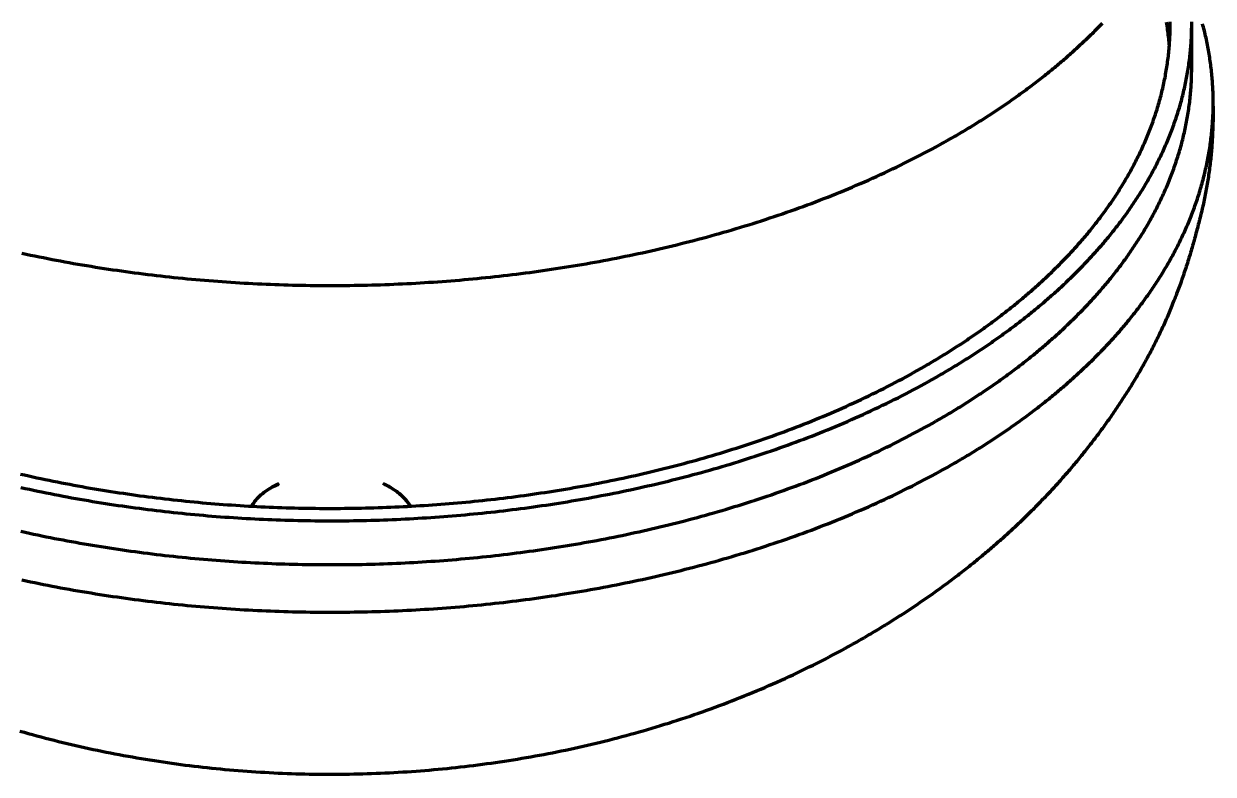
# Model space of a CAD drawing. Header units: millimetres. Extents: x 0 to 841, y 0 to 594.
# Drawn here: x 305.8 to 358.3, y 220.3 to 253.5 of the extents above; entities that cross this region are included whole.
import ezdxf

# ---------------------------------------------------------------- set-up
doc = ezdxf.new("R2010")
doc.units = ezdxf.units.MM
doc.layers.add('01-VISIBLE', color=7, linetype='CONTINUOUS', lineweight=70)

msp = doc.modelspace()

# ---------------------------------------------------------------- linework, layer by layer
at = {"layer": '01-VISIBLE'}
msp.add_line((357.379, 251.544), (357.379, 253.483), dxfattribs=at)
for points in [[(345.562, 238.337), (345.632, 238.377), (345.701, 238.417), (345.77, 238.458), (345.839, 238.498), (345.908, 238.539), (345.976, 238.58), (346.045, 238.621), (346.114, 238.662), (346.182, 238.704), (346.251, 238.745), (346.319, 238.787), (346.387, 238.829), (346.455, 238.871), (346.523, 238.913), (346.591, 238.955), (346.659, 238.998), (346.726, 239.04), (346.794, 239.083), (346.861, 239.126), (346.929, 239.169), (346.996, 239.213), (347.063, 239.256), (347.13, 239.3), (347.197, 239.344), (347.264, 239.388), (347.331, 239.432), (347.397, 239.476), (347.464, 239.521), (347.53, 239.566), (347.596, 239.61), (347.662, 239.656), (347.728, 239.701), (347.794, 239.746), (347.86, 239.792), (347.926, 239.837), (347.991, 239.883), (348.057, 239.929), (348.122, 239.976), (348.187, 240.022), (348.252, 240.069), (348.317, 240.115), (348.382, 240.162), (348.447, 240.21), (348.511, 240.257), (348.575, 240.304), (348.64, 240.352), (348.704, 240.4), (348.768, 240.448), (348.832, 240.496), (348.895, 240.545), (348.959, 240.593), (349.022, 240.642), (349.086, 240.691), (349.149, 240.74), (349.212, 240.789), (349.275, 240.839), (349.337, 240.888), (349.4, 240.938), (349.462, 240.988), (349.525, 241.038), (349.587, 241.089), (349.649, 241.139), (349.711, 241.19), (349.772, 241.241), (349.834, 241.292), (349.895, 241.344), (349.956, 241.395), (350.017, 241.447), (350.078, 241.499), (350.139, 241.551), (350.2, 241.603), (350.26, 241.656), (350.32, 241.708), (350.38, 241.761), (350.44, 241.814), (350.5, 241.868), (350.559, 241.921), (350.619, 241.975), (350.678, 242.028), (350.737, 242.082), (350.796, 242.137), (350.855, 242.191), (350.913, 242.246), (350.971, 242.3), (351.029, 242.355), (351.087, 242.411), (351.145, 242.466), (351.203, 242.522), (351.26, 242.577), (351.317, 242.633), (351.374, 242.69), (351.431, 242.746), (351.487, 242.803), (351.544, 242.859), (351.6, 242.916), (351.656, 242.973), (351.712, 243.031), (351.767, 243.088), (351.823, 243.146), (351.878, 243.204), (351.933, 243.262), (351.987, 243.321), (352.042, 243.379), (352.096, 243.438), (352.15, 243.497), (352.204, 243.556), (352.258, 243.616), (352.311, 243.675), (352.364, 243.735), (352.417, 243.795), (352.47, 243.855), (352.522, 243.916), (352.574, 243.976), (352.626, 244.037), (352.678, 244.098), (352.73, 244.159), (352.781, 244.221), (352.832, 244.283), (352.883, 244.344), (352.933, 244.406), (352.983, 244.469), (353.033, 244.531), (353.083, 244.594), (353.132, 244.657), (353.182, 244.72), (353.231, 244.783), (353.279, 244.847), (353.328, 244.91), (353.376, 244.974), (353.424, 245.038), (353.471, 245.103), (353.519, 245.167), (353.566, 245.232), (353.612, 245.297), (353.659, 245.362), (353.705, 245.427), (353.751, 245.493), (353.796, 245.559), (353.842, 245.625), (353.887, 245.691), (353.931, 245.757), (353.976, 245.824), (354.02, 245.89), (354.063, 245.957), (354.107, 246.025), (354.15, 246.092), (354.193, 246.16), (354.235, 246.227), (354.278, 246.295), (354.319, 246.364), (354.361, 246.432), (354.402, 246.501), (354.443, 246.569), (354.483, 246.638), (354.524, 246.708), (354.564, 246.777), (354.603, 246.846), (354.642, 246.916), (354.681, 246.986), (354.719, 247.056), (354.758, 247.127), (354.795, 247.197), (354.833, 247.268), (354.87, 247.339), (354.906, 247.41), (354.943, 247.481), (354.979, 247.553), (355.014, 247.625), (355.049, 247.696), (355.084, 247.768), (355.118, 247.841), (355.152, 247.913), (355.186, 247.986), (355.219, 248.058), (355.252, 248.131), (355.285, 248.205), (355.317, 248.278), (355.348, 248.351), (355.379, 248.425), (355.41, 248.499), (355.441, 248.573), (355.471, 248.647), (355.5, 248.721), (355.53, 248.796), (355.558, 248.871), (355.587, 248.945), (355.615, 249.02), (355.642, 249.095), (355.669, 249.171), (355.696, 249.246), (355.722, 249.322), (355.748, 249.398), (355.773, 249.473), (355.798, 249.549), (355.822, 249.626), (355.846, 249.702), (355.87, 249.778), (355.893, 249.855), (355.915, 249.932), (355.937, 250.009), (355.959, 250.086), (355.98, 250.163), (356.001, 250.24), (356.021, 250.318), (356.041, 250.395), (356.06, 250.473), (356.079, 250.55), (356.098, 250.628), (356.116, 250.706), (356.133, 250.784), (356.15, 250.863), (356.167, 250.941), (356.182, 251.019), (356.198, 251.098), (356.213, 251.176), (356.227, 251.255), (356.241, 251.334), (356.255, 251.413), (356.268, 251.492), (356.281, 251.571), (356.293, 251.65), (356.304, 251.729), (356.315, 251.808), (356.326, 251.887), (356.336, 251.967), (356.345, 252.046), (356.354, 252.126), (356.363, 252.205), (356.371, 252.285), (356.378, 252.365), (356.385, 252.444), (356.392, 252.524), (356.397, 252.604), (356.403, 252.684), (356.408, 252.763), (356.412, 252.843), (356.416, 252.923), (356.419, 253.003), (356.422, 253.083), (356.425, 253.163), (356.426, 253.243), (356.428, 253.323), (356.428, 253.403), (356.429, 253.483)], [(346.234, 237.949), (346.303, 237.989), (346.373, 238.03), (346.442, 238.07), (346.511, 238.111), (346.58, 238.151), (346.649, 238.192), (346.717, 238.233), (346.786, 238.275), (346.855, 238.316), (346.923, 238.358), (346.992, 238.399), (347.06, 238.441), (347.128, 238.483), (347.196, 238.525), (347.264, 238.568), (347.332, 238.61), (347.4, 238.653), (347.467, 238.696), (347.535, 238.739), (347.602, 238.782), (347.67, 238.825), (347.737, 238.868), (347.804, 238.912), (347.871, 238.956), (347.938, 239), (348.005, 239.044), (348.072, 239.088), (348.138, 239.133), (348.205, 239.177), (348.271, 239.222), (348.338, 239.267), (348.404, 239.312), (348.47, 239.357), (348.536, 239.403), (348.602, 239.449), (348.667, 239.494), (348.733, 239.54), (348.798, 239.587), (348.864, 239.633), (348.929, 239.679), (348.994, 239.726), (349.059, 239.773), (349.124, 239.82), (349.188, 239.867), (349.253, 239.914), (349.317, 239.962), (349.382, 240.01), (349.446, 240.057), (349.51, 240.105), (349.574, 240.154), (349.638, 240.202), (349.702, 240.251), (349.765, 240.299), (349.828, 240.348), (349.892, 240.397), (349.955, 240.447), (350.018, 240.496), (350.081, 240.546), (350.143, 240.596), (350.206, 240.646), (350.268, 240.696), (350.331, 240.746), (350.393, 240.797), (350.455, 240.848), (350.517, 240.898), (350.578, 240.95), (350.64, 241.001), (350.701, 241.052), (350.762, 241.104), (350.823, 241.156), (350.884, 241.208), (350.945, 241.26), (351.006, 241.312), (351.066, 241.365), (351.126, 241.418), (351.186, 241.471), (351.246, 241.524), (351.306, 241.577), (351.366, 241.631), (351.425, 241.684), (351.484, 241.738), (351.543, 241.792), (351.602, 241.847), (351.661, 241.901), (351.719, 241.956), (351.778, 242.011), (351.836, 242.066), (351.894, 242.121), (351.952, 242.176), (352.009, 242.232), (352.067, 242.288), (352.124, 242.344), (352.181, 242.4), (352.238, 242.456), (352.295, 242.513), (352.351, 242.57), (352.407, 242.626), (352.464, 242.684), (352.519, 242.741), (352.575, 242.799), (352.631, 242.856), (352.686, 242.914), (352.741, 242.972), (352.796, 243.031), (352.85, 243.089), (352.905, 243.148), (352.959, 243.207), (353.013, 243.266), (353.067, 243.325), (353.121, 243.385), (353.174, 243.445), (353.227, 243.505), (353.28, 243.565), (353.333, 243.625), (353.385, 243.686), (353.437, 243.746), (353.489, 243.807), (353.541, 243.868), (353.592, 243.93), (353.644, 243.991), (353.695, 244.053), (353.745, 244.115), (353.796, 244.177), (353.846, 244.239), (353.896, 244.302), (353.946, 244.365), (353.996, 244.428), (354.045, 244.491), (354.094, 244.554), (354.143, 244.618), (354.191, 244.681), (354.239, 244.745), (354.287, 244.809), (354.335, 244.874), (354.382, 244.938), (354.43, 245.003), (354.476, 245.068), (354.523, 245.133), (354.569, 245.199), (354.615, 245.264), (354.661, 245.33), (354.706, 245.396), (354.752, 245.462), (354.796, 245.528), (354.841, 245.595), (354.885, 245.662), (354.929, 245.728), (354.973, 245.796), (355.016, 245.863), (355.059, 245.93), (355.102, 245.998), (355.144, 246.066), (355.187, 246.134), (355.228, 246.203), (355.27, 246.271), (355.311, 246.34), (355.352, 246.409), (355.392, 246.478), (355.432, 246.547), (355.472, 246.617), (355.512, 246.686), (355.551, 246.756), (355.59, 246.826), (355.628, 246.896), (355.666, 246.967), (355.704, 247.037), (355.741, 247.108), (355.779, 247.179), (355.815, 247.25), (355.852, 247.322), (355.888, 247.393), (355.923, 247.465), (355.958, 247.537), (355.993, 247.609), (356.028, 247.681), (356.062, 247.754), (356.096, 247.826), (356.129, 247.899), (356.162, 247.972), (356.195, 248.045), (356.227, 248.119), (356.259, 248.192), (356.29, 248.266), (356.321, 248.34), (356.352, 248.414), (356.382, 248.488), (356.412, 248.562), (356.441, 248.637), (356.47, 248.711), (356.499, 248.786), (356.527, 248.861), (356.555, 248.936), (356.582, 249.011), (356.609, 249.087), (356.636, 249.162), (356.662, 249.238), (356.687, 249.314), (356.712, 249.39), (356.737, 249.466), (356.762, 249.543), (356.785, 249.619), (356.809, 249.696), (356.832, 249.772), (356.855, 249.849), (356.877, 249.926), (356.898, 250.003), (356.92, 250.08), (356.94, 250.158), (356.961, 250.235), (356.98, 250.313), (357, 250.391), (357.019, 250.468), (357.037, 250.546), (357.055, 250.624), (357.073, 250.702), (357.09, 250.781), (357.106, 250.859), (357.122, 250.938), (357.138, 251.016), (357.153, 251.095), (357.168, 251.173), (357.182, 251.252), (357.196, 251.331), (357.209, 251.41), (357.222, 251.489), (357.234, 251.568), (357.246, 251.648), (357.257, 251.727), (357.268, 251.806), (357.278, 251.886), (357.288, 251.965), (357.297, 252.045), (357.306, 252.124), (357.314, 252.204), (357.322, 252.284), (357.329, 252.363), (357.336, 252.443), (357.342, 252.523), (357.348, 252.603), (357.353, 252.683), (357.358, 252.763), (357.363, 252.843), (357.366, 252.923), (357.37, 253.003), (357.372, 253.083), (357.375, 253.163), (357.376, 253.243), (357.378, 253.323), (357.378, 253.403), (357.379, 253.483)], [(346.906, 248.511), (346.975, 248.551), (347.045, 248.592), (347.114, 248.632), (347.183, 248.673), (347.252, 248.713), (347.321, 248.754), (347.39, 248.795), (347.458, 248.837), (347.527, 248.878), (347.596, 248.92), (347.664, 248.961), (347.732, 249.003), (347.801, 249.045), (347.869, 249.087), (347.937, 249.13), (348.005, 249.172), (348.073, 249.215), (348.141, 249.257), (348.208, 249.3), (348.276, 249.344), (348.343, 249.387), (348.411, 249.43), (348.478, 249.474), (348.545, 249.518), (348.612, 249.561), (348.679, 249.606), (348.746, 249.65), (348.813, 249.694), (348.88, 249.739), (348.946, 249.783), (349.012, 249.828), (349.079, 249.873), (349.145, 249.919), (349.211, 249.964), (349.277, 250.009), (349.343, 250.055), (349.409, 250.101), (349.474, 250.147), (349.54, 250.193), (349.605, 250.24), (349.67, 250.286), (349.736, 250.333), (349.801, 250.38), (349.866, 250.427), (349.93, 250.474), (349.995, 250.521), (350.06, 250.569), (350.124, 250.617), (350.188, 250.665), (350.252, 250.713), (350.316, 250.761), (350.38, 250.809), (350.444, 250.858), (350.508, 250.907), (350.571, 250.956), (350.635, 251.005), (350.698, 251.054), (350.761, 251.103), (350.824, 251.153), (350.887, 251.203), (350.949, 251.253), (351.012, 251.303), (351.074, 251.353), (351.136, 251.404), (351.199, 251.454), (351.261, 251.505), (351.322, 251.556), (351.384, 251.608), (351.446, 251.659), (351.507, 251.711), (351.568, 251.762), (351.629, 251.814), (351.69, 251.866), (351.751, 251.919), (351.811, 251.971), (351.872, 252.024), (351.932, 252.077), (351.992, 252.13), (352.052, 252.183), (352.112, 252.236), (352.172, 252.29), (352.231, 252.344), (352.29, 252.398), (352.349, 252.452), (352.408, 252.506), (352.467, 252.561), (352.526, 252.615), (352.584, 252.67), (352.642, 252.725), (352.7, 252.781), (352.758, 252.836), (352.816, 252.892), (352.874, 252.947), (352.931, 253.003), (352.988, 253.06), (353.045, 253.116), (353.102, 253.173), (353.158, 253.229), (353.215, 253.286), (353.271, 253.343), (353.327, 253.401), (353.383, 253.458), (353.439, 253.516)], [(356.391, 252.514), (356.384, 252.594), (356.377, 252.674), (356.369, 252.755), (356.361, 252.835), (356.353, 252.915), (356.344, 252.995), (356.334, 253.075), (356.324, 253.155), (356.313, 253.235), (356.302, 253.315), (356.29, 253.395), (356.278, 253.474), (356.265, 253.554)], [(356.429, 253.483), (356.428, 253.564)], [(357.379, 253.483), (357.378, 253.564)], [(358.329, 249.993), (358.328, 250.073), (358.328, 250.153), (358.327, 250.234), (358.325, 250.314), (358.323, 250.394), (358.32, 250.475), (358.317, 250.555), (358.313, 250.635), (358.309, 250.715), (358.304, 250.796), (358.299, 250.876), (358.293, 250.956), (358.287, 251.036), (358.28, 251.116), (358.273, 251.196), (358.265, 251.276), (358.257, 251.356), (358.249, 251.436), (358.239, 251.516), (358.23, 251.596), (358.22, 251.675), (358.209, 251.755), (358.198, 251.835), (358.186, 251.914), (358.174, 251.993), (358.162, 252.073), (358.149, 252.152), (358.135, 252.231), (358.122, 252.31), (358.107, 252.39), (358.092, 252.469), (358.077, 252.547), (358.061, 252.626), (358.045, 252.705), (358.028, 252.783), (358.011, 252.862), (357.993, 252.94), (357.975, 253.019), (357.956, 253.097), (357.937, 253.175), (357.918, 253.253), (357.898, 253.331), (357.877, 253.408), (357.857, 253.486)], [(346.234, 236.01), (346.303, 236.05), (346.373, 236.091), (346.442, 236.131), (346.511, 236.172), (346.58, 236.212), (346.649, 236.253), (346.717, 236.294), (346.786, 236.335), (346.855, 236.377), (346.923, 236.418), (346.992, 236.46), (347.06, 236.502), (347.128, 236.544), (347.196, 236.586), (347.264, 236.628), (347.332, 236.671), (347.4, 236.714), (347.467, 236.756), (347.535, 236.799), (347.602, 236.842), (347.67, 236.886), (347.737, 236.929), (347.804, 236.973), (347.871, 237.017), (347.938, 237.061), (348.005, 237.105), (348.072, 237.149), (348.138, 237.194), (348.205, 237.238), (348.271, 237.283), (348.338, 237.328), (348.404, 237.373), (348.47, 237.418), (348.536, 237.464), (348.602, 237.509), (348.667, 237.555), (348.733, 237.601), (348.798, 237.647), (348.864, 237.694), (348.929, 237.74), (348.994, 237.787), (349.059, 237.834), (349.124, 237.881), (349.188, 237.928), (349.253, 237.975), (349.317, 238.023), (349.382, 238.07), (349.446, 238.118), (349.51, 238.166), (349.574, 238.214), (349.638, 238.263), (349.702, 238.311), (349.765, 238.36), (349.828, 238.409), (349.892, 238.458), (349.955, 238.508), (350.018, 238.557), (350.081, 238.607), (350.143, 238.656), (350.206, 238.706), (350.268, 238.757), (350.331, 238.807), (350.393, 238.858), (350.455, 238.908), (350.517, 238.959), (350.578, 239.01), (350.64, 239.062), (350.701, 239.113), (350.762, 239.165), (350.823, 239.217), (350.884, 239.269), (350.945, 239.321), (351.006, 239.373), (351.066, 239.426), (351.126, 239.479), (351.186, 239.531), (351.246, 239.585), (351.306, 239.638), (351.366, 239.691), (351.425, 239.745), (351.484, 239.799), (351.543, 239.853), (351.602, 239.907), (351.661, 239.962), (351.719, 240.016), (351.778, 240.071), (351.836, 240.126), (351.894, 240.182), (351.952, 240.237), (352.009, 240.293), (352.067, 240.348), (352.124, 240.404), (352.181, 240.461), (352.238, 240.517), (352.295, 240.574), (352.351, 240.63), (352.407, 240.687), (352.464, 240.744), (352.519, 240.802), (352.575, 240.859), (352.631, 240.917), (352.686, 240.975), (352.741, 241.033), (352.796, 241.092), (352.85, 241.15), (352.905, 241.209), (352.959, 241.268), (353.013, 241.327), (353.067, 241.386), (353.121, 241.446), (353.174, 241.506), (353.227, 241.565), (353.28, 241.626), (353.333, 241.686), (353.385, 241.746), (353.437, 241.807), (353.489, 241.868), (353.541, 241.929), (353.592, 241.991), (353.644, 242.052), (353.695, 242.114), (353.745, 242.176), (353.796, 242.238), (353.846, 242.3), (353.896, 242.363), (353.946, 242.425), (353.996, 242.488), (354.045, 242.552), (354.094, 242.615), (354.143, 242.678), (354.191, 242.742), (354.239, 242.806), (354.287, 242.87), (354.335, 242.935), (354.382, 242.999), (354.43, 243.064), (354.476, 243.129), (354.523, 243.194), (354.569, 243.259), (354.615, 243.325), (354.661, 243.391), (354.706, 243.457), (354.752, 243.523), (354.796, 243.589), (354.841, 243.656), (354.885, 243.722), (354.929, 243.789), (354.973, 243.856), (355.016, 243.924), (355.059, 243.991), (355.102, 244.059), (355.144, 244.127), (355.187, 244.195), (355.228, 244.263), (355.27, 244.332), (355.311, 244.401), (355.352, 244.47), (355.392, 244.539), (355.432, 244.608), (355.472, 244.677), (355.512, 244.747), (355.551, 244.817), (355.59, 244.887), (355.628, 244.957), (355.666, 245.028), (355.704, 245.098), (355.741, 245.169), (355.779, 245.24), (355.815, 245.311), (355.852, 245.383), (355.888, 245.454), (355.923, 245.526), (355.958, 245.598), (355.993, 245.67), (356.028, 245.742), (356.062, 245.815), (356.096, 245.887), (356.129, 245.96), (356.162, 246.033), (356.195, 246.106), (356.227, 246.18), (356.259, 246.253), (356.29, 246.327), (356.321, 246.401), (356.352, 246.475), (356.382, 246.549), (356.412, 246.623), (356.441, 246.697), (356.47, 246.772), (356.499, 246.847), (356.527, 246.922), (356.555, 246.997), (356.582, 247.072), (356.609, 247.148), (356.636, 247.223), (356.662, 247.299), (356.687, 247.375), (356.712, 247.451), (356.737, 247.527), (356.762, 247.603), (356.785, 247.68), (356.809, 247.756), (356.832, 247.833), (356.855, 247.91), (356.877, 247.987), (356.898, 248.064), (356.92, 248.141), (356.94, 248.219), (356.961, 248.296), (356.98, 248.374), (357, 248.451), (357.019, 248.529), (357.037, 248.607), (357.055, 248.685), (357.073, 248.763), (357.09, 248.842), (357.106, 248.92), (357.122, 248.998), (357.138, 249.077), (357.153, 249.156), (357.168, 249.234), (357.182, 249.313), (357.196, 249.392), (357.209, 249.471), (357.222, 249.55), (357.234, 249.629), (357.246, 249.708), (357.257, 249.788), (357.268, 249.867), (357.278, 249.946), (357.288, 250.026), (357.297, 250.106), (357.306, 250.185), (357.314, 250.265), (357.322, 250.344), (357.329, 250.424), (357.336, 250.504), (357.342, 250.584), (357.348, 250.664), (357.353, 250.744), (357.358, 250.824), (357.363, 250.904), (357.366, 250.984), (357.37, 251.064), (357.372, 251.144), (357.375, 251.224), (357.376, 251.304), (357.378, 251.384), (357.378, 251.464), (357.379, 251.544)], [(358.328, 249.841), (358.327, 249.761), (358.327, 249.681), (358.326, 249.6), (358.325, 249.52), (358.324, 249.44), (358.323, 249.36), (358.321, 249.28), (358.32, 249.199), (358.318, 249.119), (358.316, 249.039), (358.313, 248.959), (358.311, 248.879), (358.308, 248.799), (358.304, 248.718), (358.301, 248.638), (358.297, 248.558), (358.293, 248.478), (358.288, 248.398), (358.283, 248.318), (358.278, 248.238), (358.273, 248.158), (358.267, 248.078), (358.261, 247.998), (358.254, 247.918), (358.247, 247.838), (358.24, 247.758), (358.233, 247.678), (358.225, 247.599), (358.217, 247.519), (358.208, 247.439), (358.199, 247.359), (358.19, 247.28), (358.18, 247.2), (358.17, 247.12), (358.16, 247.041), (358.149, 246.961), (358.138, 246.882), (358.127, 246.803), (358.115, 246.723), (358.103, 246.644), (358.091, 246.565), (358.078, 246.486), (358.065, 246.406), (358.051, 246.327), (358.037, 246.248), (358.023, 246.17), (358.008, 246.091), (357.993, 246.012), (357.977, 245.933), (357.962, 245.855), (357.946, 245.776), (357.929, 245.697), (357.912, 245.619), (357.895, 245.541), (357.878, 245.462), (357.86, 245.384), (357.842, 245.306), (357.824, 245.228), (357.805, 245.15), (357.787, 245.072), (357.768, 244.994), (357.748, 244.916), (357.729, 244.838), (357.709, 244.761), (357.689, 244.683), (357.669, 244.605), (357.649, 244.528), (357.629, 244.45), (357.608, 244.372), (357.588, 244.295), (357.567, 244.218), (357.546, 244.14), (357.524, 244.063), (357.503, 243.986), (357.481, 243.908), (357.46, 243.831), (357.438, 243.754), (357.416, 243.677), (357.394, 243.6), (357.371, 243.523), (357.349, 243.446), (357.326, 243.369), (357.303, 243.292), (357.28, 243.215), (357.257, 243.138), (357.233, 243.062), (357.209, 242.985), (357.186, 242.909), (357.161, 242.832), (357.137, 242.756), (357.112, 242.679), (357.088, 242.603), (357.063, 242.527), (357.037, 242.451), (357.012, 242.375), (356.986, 242.299), (356.96, 242.223), (356.934, 242.147), (356.907, 242.072), (356.88, 241.996), (356.853, 241.921), (356.825, 241.845), (356.798, 241.77), (356.77, 241.695), (356.741, 241.62), (356.712, 241.545), (356.684, 241.47), (356.654, 241.395), (356.625, 241.321), (356.595, 241.246), (356.565, 241.172), (356.535, 241.098), (356.505, 241.023), (356.474, 240.949), (356.444, 240.875), (356.413, 240.801), (356.383, 240.727), (356.352, 240.653), (356.32, 240.579), (356.288, 240.505), (356.256, 240.432), (356.223, 240.359), (356.19, 240.286), (356.157, 240.212), (356.124, 240.139), (356.09, 240.067), (356.057, 239.994), (356.023, 239.921), (355.988, 239.849), (355.954, 239.776), (355.919, 239.704), (355.884, 239.632), (355.849, 239.56), (355.813, 239.488), (355.777, 239.416), (355.741, 239.345), (355.705, 239.273), (355.669, 239.202), (355.632, 239.13), (355.595, 239.059), (355.558, 238.988), (355.521, 238.917), (355.483, 238.846), (355.445, 238.776), (355.407, 238.705), (355.369, 238.635), (355.33, 238.564), (355.291, 238.494), (355.252, 238.424), (355.213, 238.354), (355.173, 238.284), (355.134, 238.215), (355.094, 238.145), (355.054, 238.076), (355.013, 238.006), (354.973, 237.937), (354.932, 237.868), (354.891, 237.799), (354.85, 237.73), (354.808, 237.662), (354.767, 237.593), (354.725, 237.525), (354.683, 237.456), (354.64, 237.388), (354.598, 237.32), (354.555, 237.252), (354.513, 237.184), (354.469, 237.117), (354.426, 237.049), (354.383, 236.982), (354.339, 236.914), (354.295, 236.847), (354.251, 236.78), (354.207, 236.713), (354.163, 236.646), (354.118, 236.58), (354.073, 236.513), (354.029, 236.447), (353.983, 236.38), (353.938, 236.314), (353.893, 236.248), (353.847, 236.182), (353.801, 236.116), (353.755, 236.051), (353.709, 235.985), (353.663, 235.92), (353.616, 235.854), (353.569, 235.789), (353.523, 235.724), (353.475, 235.659), (353.428, 235.594), (353.381, 235.53), (353.333, 235.465), (353.286, 235.401), (353.238, 235.336), (353.19, 235.272), (353.141, 235.208), (353.093, 235.144), (353.044, 235.08), (352.995, 235.017), (352.947, 234.953), (352.897, 234.89), (352.848, 234.826), (352.799, 234.763), (352.749, 234.7), (352.699, 234.637), (352.649, 234.575), (352.599, 234.512), (352.549, 234.45), (352.499, 234.387), (352.448, 234.325), (352.397, 234.263), (352.346, 234.201), (352.295, 234.139), (352.244, 234.077), (352.192, 234.016), (352.141, 233.954), (352.089, 233.893), (352.037, 233.832), (351.985, 233.771), (351.933, 233.71), (351.881, 233.649), (351.828, 233.589), (351.775, 233.528), (351.722, 233.468), (351.669, 233.408), (351.616, 233.348), (351.563, 233.288), (351.51, 233.228), (351.456, 233.168), (351.402, 233.109), (351.348, 233.05), (351.294, 232.99), (351.24, 232.931), (351.185, 232.872), (351.131, 232.814), (351.076, 232.755), (351.021, 232.697), (350.966, 232.638), (350.911, 232.58), (350.856, 232.522), (350.8, 232.464), (350.745, 232.406), (350.689, 232.349), (350.633, 232.291), (350.577, 232.234), (350.521, 232.176), (350.464, 232.119), (350.408, 232.062), (350.351, 232.006), (350.294, 231.949), (350.237, 231.893), (350.18, 231.836), (350.123, 231.78), (350.066, 231.724), (350.008, 231.668), (349.951, 231.612), (349.893, 231.557), (349.835, 231.501), (349.777, 231.446), (349.719, 231.391), (349.661, 231.335), (349.602, 231.281), (349.544, 231.226), (349.485, 231.171), (349.426, 231.117), (349.367, 231.062), (349.308, 231.008), (349.249, 230.954), (349.189, 230.9), (349.13, 230.846), (349.07, 230.793), (349.01, 230.739), (348.95, 230.686), (348.89, 230.633), (348.83, 230.58), (348.77, 230.527), (348.71, 230.474), (348.649, 230.421), (348.588, 230.369), (348.528, 230.317), (348.467, 230.264), (348.406, 230.212), (348.345, 230.16), (348.283, 230.109), (348.222, 230.057), (348.16, 230.006), (348.099, 229.954), (348.037, 229.903), (347.975, 229.852), (347.913, 229.801), (347.851, 229.75), (347.789, 229.7), (347.726, 229.649), (347.664, 229.599), (347.601, 229.549), (347.539, 229.499), (347.476, 229.449), (347.413, 229.399), (347.35, 229.349), (347.287, 229.3), (347.224, 229.251), (347.16, 229.201), (347.097, 229.152), (347.033, 229.104), (346.97, 229.055), (346.906, 229.006), (346.842, 228.958), (346.778, 228.909), (346.714, 228.861), (346.65, 228.813), (346.585, 228.765), (346.521, 228.717), (346.456, 228.67), (346.392, 228.622), (346.327, 228.575), (346.262, 228.528), (346.197, 228.481), (346.132, 228.434), (346.067, 228.387), (346.002, 228.34), (345.936, 228.294), (345.871, 228.248), (345.805, 228.201), (345.74, 228.155), (345.674, 228.109), (345.608, 228.064), (345.542, 228.018), (345.476, 227.972), (345.41, 227.927), (345.344, 227.882), (345.277, 227.837), (345.211, 227.792), (345.144, 227.747), (345.078, 227.702), (345.011, 227.658), (344.944, 227.614), (344.877, 227.569), (344.81, 227.525), (344.743, 227.481), (344.676, 227.437), (344.609, 227.394), (344.542, 227.35), (344.474, 227.307), (344.407, 227.264), (344.339, 227.22), (344.271, 227.178), (344.203, 227.135), (344.135, 227.092), (344.067, 227.049), (343.999, 227.007), (343.931, 226.965), (343.863, 226.923), (343.795, 226.881), (343.726, 226.839), (343.658, 226.797), (343.589, 226.756), (343.52, 226.714), (343.452, 226.673), (343.383, 226.632), (343.314, 226.591), (343.245, 226.55), (343.176, 226.509), (343.107, 226.468), (343.037, 226.428), (342.968, 226.388), (342.899, 226.348)], [(346.906, 234.071), (346.975, 234.111), (347.045, 234.151), (347.114, 234.192), (347.183, 234.232), (347.252, 234.273), (347.321, 234.314), (347.39, 234.355), (347.458, 234.396), (347.527, 234.438), (347.596, 234.479), (347.664, 234.521), (347.732, 234.563), (347.801, 234.605), (347.869, 234.647), (347.937, 234.689), (348.005, 234.732), (348.073, 234.775), (348.141, 234.817), (348.208, 234.86), (348.276, 234.903), (348.343, 234.947), (348.411, 234.99), (348.478, 235.034), (348.545, 235.077), (348.612, 235.121), (348.679, 235.165), (348.746, 235.21), (348.813, 235.254), (348.88, 235.299), (348.946, 235.343), (349.012, 235.388), (349.079, 235.433), (349.145, 235.478), (349.211, 235.524), (349.277, 235.569), (349.343, 235.615), (349.409, 235.661), (349.474, 235.707), (349.54, 235.753), (349.605, 235.799), (349.67, 235.846), (349.736, 235.893), (349.801, 235.94), (349.866, 235.987), (349.93, 236.034), (349.995, 236.081), (350.06, 236.129), (350.124, 236.176), (350.188, 236.224), (350.252, 236.272), (350.316, 236.321), (350.38, 236.369), (350.444, 236.418), (350.508, 236.466), (350.571, 236.515), (350.635, 236.564), (350.698, 236.614), (350.761, 236.663), (350.824, 236.713), (350.887, 236.763), (350.949, 236.813), (351.012, 236.863), (351.074, 236.913), (351.136, 236.964), (351.199, 237.014), (351.261, 237.065), (351.322, 237.116), (351.384, 237.167), (351.446, 237.219), (351.507, 237.27), (351.568, 237.322), (351.629, 237.374), (351.69, 237.426), (351.751, 237.478), (351.811, 237.531), (351.872, 237.584), (351.932, 237.637), (351.992, 237.69), (352.052, 237.743), (352.112, 237.796), (352.172, 237.85), (352.231, 237.904), (352.29, 237.957), (352.349, 238.012), (352.408, 238.066), (352.467, 238.12), (352.526, 238.175), (352.584, 238.23), (352.642, 238.285), (352.7, 238.34), (352.758, 238.396), (352.816, 238.451), (352.874, 238.507), (352.931, 238.563), (352.988, 238.619), (353.045, 238.676), (353.102, 238.732), (353.158, 238.789), (353.215, 238.846), (353.271, 238.903), (353.327, 238.961), (353.383, 239.018), (353.439, 239.076), (353.494, 239.134), (353.549, 239.192), (353.604, 239.25), (353.659, 239.309), (353.714, 239.367), (353.768, 239.426), (353.822, 239.485), (353.876, 239.545), (353.93, 239.604), (353.983, 239.664), (354.037, 239.724), (354.09, 239.784), (354.143, 239.844), (354.195, 239.904), (354.248, 239.965), (354.3, 240.026), (354.352, 240.087), (354.404, 240.148), (354.455, 240.21), (354.507, 240.271), (354.558, 240.333), (354.608, 240.395), (354.659, 240.457), (354.709, 240.52), (354.759, 240.582), (354.809, 240.645), (354.859, 240.708), (354.908, 240.771), (354.957, 240.835), (355.006, 240.898), (355.055, 240.962), (355.103, 241.026), (355.151, 241.09), (355.199, 241.154), (355.246, 241.219), (355.293, 241.284), (355.34, 241.349), (355.387, 241.414), (355.434, 241.479), (355.48, 241.545), (355.526, 241.61), (355.571, 241.676), (355.617, 241.742), (355.662, 241.809), (355.706, 241.875), (355.751, 241.942), (355.795, 242.009), (355.839, 242.076), (355.882, 242.143), (355.926, 242.211), (355.969, 242.278), (356.011, 242.346), (356.054, 242.414), (356.096, 242.483), (356.137, 242.551), (356.179, 242.62), (356.22, 242.689), (356.261, 242.758), (356.301, 242.827), (356.341, 242.896), (356.381, 242.966), (356.42, 243.036), (356.46, 243.106), (356.498, 243.176), (356.537, 243.246), (356.575, 243.316), (356.613, 243.387), (356.65, 243.458), (356.687, 243.529), (356.724, 243.6), (356.761, 243.672), (356.797, 243.743), (356.832, 243.815), (356.868, 243.887), (356.903, 243.959), (356.937, 244.032), (356.971, 244.104), (357.005, 244.177), (357.039, 244.249), (357.072, 244.322), (357.105, 244.396), (357.137, 244.469), (357.169, 244.542), (357.201, 244.616), (357.232, 244.69), (357.263, 244.764), (357.293, 244.838), (357.323, 244.912), (357.353, 244.987), (357.382, 245.062), (357.411, 245.136), (357.439, 245.211), (357.467, 245.286), (357.495, 245.362), (357.522, 245.437), (357.549, 245.513), (357.575, 245.588), (357.601, 245.664), (357.627, 245.74), (357.652, 245.816), (357.677, 245.893), (357.701, 245.969), (357.725, 246.045), (357.748, 246.122), (357.771, 246.199), (357.794, 246.276), (357.816, 246.353), (357.838, 246.43), (357.859, 246.507), (357.88, 246.585), (357.9, 246.662), (357.92, 246.74), (357.939, 246.818), (357.958, 246.896), (357.977, 246.974), (357.995, 247.052), (358.012, 247.13), (358.029, 247.208), (358.046, 247.287), (358.062, 247.365), (358.078, 247.444), (358.093, 247.522), (358.108, 247.601), (358.123, 247.68), (358.136, 247.759), (358.15, 247.838), (358.163, 247.917), (358.175, 247.996), (358.187, 248.076), (358.199, 248.155), (358.21, 248.234), (358.22, 248.314), (358.23, 248.393), (358.24, 248.473), (358.249, 248.553), (358.258, 248.632), (358.266, 248.712), (358.273, 248.792), (358.28, 248.872), (358.287, 248.952), (358.293, 249.032), (358.299, 249.112), (358.304, 249.192), (358.309, 249.272), (358.313, 249.352), (358.317, 249.432), (358.32, 249.512), (358.323, 249.592), (358.325, 249.672), (358.327, 249.752), (358.328, 249.832), (358.328, 249.912), (358.329, 249.993)], [(305.665, 243.343), (305.855, 243.303), (306.046, 243.262), (306.236, 243.223), (306.427, 243.184), (306.618, 243.146), (306.809, 243.108), (307, 243.071), (307.191, 243.034), (307.382, 242.999), (307.573, 242.963), (307.765, 242.929), (307.957, 242.895), (308.148, 242.861), (308.34, 242.828), (308.532, 242.796), (308.724, 242.765), (308.916, 242.733), (309.109, 242.703), (309.301, 242.673), (309.493, 242.644), (309.686, 242.615), (309.878, 242.587), (310.071, 242.56), (310.264, 242.533), (310.457, 242.506), (310.65, 242.481), (310.843, 242.456), (311.036, 242.431), (311.229, 242.407), (311.422, 242.384), (311.615, 242.361), (311.809, 242.339), (312.002, 242.317), (312.196, 242.296), (312.389, 242.275), (312.583, 242.256), (312.776, 242.236), (312.97, 242.217), (313.164, 242.199), (313.358, 242.182), (313.552, 242.165), (313.746, 242.148), (313.939, 242.132), (314.134, 242.117), (314.328, 242.102), (314.522, 242.088), (314.716, 242.074), (314.91, 242.061), (315.104, 242.049), (315.299, 242.037), (315.493, 242.025), (315.687, 242.014), (315.881, 242.004), (316.076, 241.995), (316.27, 241.985), (316.465, 241.977), (316.659, 241.969), (316.854, 241.962), (317.048, 241.955), (317.243, 241.948), (317.437, 241.943), (317.632, 241.937), (317.826, 241.933), (318.021, 241.929), (318.216, 241.925), (318.41, 241.922), (318.605, 241.92), (318.799, 241.918), (318.994, 241.917), (319.189, 241.916), (319.383, 241.916), (319.578, 241.917), (319.773, 241.918), (319.967, 241.919), (320.162, 241.921), (320.356, 241.924), (320.551, 241.927), (320.746, 241.931), (320.94, 241.935), (321.135, 241.94), (321.329, 241.946), (321.524, 241.952), (321.718, 241.958), (321.913, 241.966), (322.107, 241.973), (322.302, 241.982), (322.496, 241.991), (322.691, 242), (322.885, 242.01), (323.079, 242.02), (323.274, 242.032), (323.468, 242.043), (323.662, 242.056), (323.856, 242.068), (324.05, 242.082), (324.245, 242.096), (324.439, 242.11), (324.633, 242.125), (324.827, 242.141), (325.021, 242.157), (325.215, 242.174), (325.408, 242.191), (325.602, 242.209), (325.796, 242.228), (325.99, 242.247), (326.183, 242.267), (326.377, 242.287), (326.57, 242.308), (326.764, 242.329), (326.957, 242.351), (327.151, 242.374), (327.344, 242.397), (327.537, 242.42), (327.73, 242.445), (327.923, 242.47), (328.116, 242.495), (328.309, 242.521), (328.502, 242.548), (328.694, 242.575), (328.887, 242.603), (329.08, 242.631), (329.272, 242.66), (329.464, 242.69), (329.657, 242.72), (329.849, 242.751), (330.041, 242.782), (330.233, 242.814), (330.425, 242.847), (330.617, 242.88), (330.808, 242.914), (331, 242.948), (331.191, 242.983), (331.383, 243.019), (331.574, 243.055), (331.765, 243.092), (331.956, 243.129), (332.147, 243.167), (332.338, 243.206), (332.528, 243.245), (332.719, 243.285), (332.909, 243.325), (333.099, 243.366), (333.289, 243.408), (333.479, 243.451), (333.669, 243.494), (333.859, 243.537), (334.048, 243.581), (334.238, 243.626), (334.427, 243.672), (334.616, 243.718), (334.805, 243.765), (334.994, 243.812), (335.182, 243.86), (335.371, 243.909), (335.559, 243.959), (335.747, 244.009), (335.935, 244.059), (336.123, 244.111), (336.31, 244.163), (336.498, 244.215), (336.685, 244.269), (336.872, 244.323), (337.059, 244.377), (337.245, 244.433), (337.432, 244.489), (337.618, 244.546), (337.804, 244.603), (337.99, 244.661), (338.175, 244.72), (338.36, 244.779), (338.545, 244.839), (338.73, 244.9), (338.915, 244.962), (339.099, 245.024), (339.284, 245.087), (339.468, 245.15), (339.651, 245.215), (339.835, 245.28), (340.018, 245.346), (340.201, 245.412), (340.383, 245.479), (340.566, 245.547), (340.748, 245.616), (340.93, 245.685), (341.111, 245.756), (341.293, 245.826), (341.473, 245.898), (341.654, 245.97), (341.835, 246.044), (342.015, 246.117), (342.194, 246.192), (342.374, 246.268), (342.553, 246.344), (342.732, 246.421), (342.91, 246.498), (343.088, 246.577), (343.266, 246.656), (343.443, 246.736), (343.62, 246.817), (343.797, 246.899), (343.973, 246.981), (344.149, 247.065), (344.325, 247.149), (344.5, 247.234), (344.674, 247.319), (344.849, 247.406), (345.023, 247.493), (345.196, 247.582), (345.369, 247.671), (345.542, 247.761), (345.714, 247.851), (345.886, 247.943), (346.057, 248.036), (346.228, 248.129), (346.398, 248.223), (346.568, 248.318), (346.737, 248.414), (346.906, 248.511)], [(305.608, 233.582), (305.788, 233.541), (305.969, 233.5), (306.15, 233.461), (306.33, 233.421), (306.511, 233.382), (306.693, 233.344), (306.874, 233.307), (307.055, 233.27), (307.237, 233.233), (307.418, 233.197), (307.6, 233.162), (307.782, 233.127), (307.964, 233.093), (308.146, 233.06), (308.328, 233.027), (308.511, 232.994), (308.693, 232.962), (308.876, 232.931), (309.058, 232.901), (309.241, 232.87), (309.424, 232.841), (309.606, 232.812), (309.789, 232.784), (309.972, 232.756), (310.156, 232.729), (310.339, 232.702), (310.522, 232.676), (310.705, 232.65), (310.889, 232.625), (311.072, 232.601), (311.256, 232.577), (311.44, 232.553), (311.623, 232.531), (311.807, 232.508), (311.991, 232.487), (312.175, 232.465), (312.359, 232.445), (312.543, 232.425), (312.727, 232.405), (312.911, 232.386), (313.096, 232.368), (313.28, 232.35), (313.464, 232.333), (313.649, 232.316), (313.833, 232.3), (314.018, 232.284), (314.202, 232.269), (314.387, 232.254), (314.571, 232.24), (314.756, 232.227), (314.941, 232.214), (315.125, 232.201), (315.31, 232.189), (315.495, 232.178), (315.68, 232.167), (315.865, 232.157), (316.049, 232.147), (316.234, 232.138), (316.419, 232.129), (316.604, 232.121), (316.789, 232.114), (316.974, 232.107), (317.159, 232.1), (317.344, 232.094), (317.529, 232.089), (317.714, 232.084), (317.9, 232.079), (318.085, 232.075), (318.27, 232.072), (318.455, 232.069), (318.64, 232.067), (318.825, 232.065), (319.01, 232.064), (319.195, 232.064), (319.381, 232.063), (319.566, 232.064), (319.751, 232.065), (319.936, 232.066), (320.121, 232.068), (320.306, 232.071), (320.491, 232.074), (320.677, 232.078), (320.862, 232.082), (321.047, 232.086), (321.232, 232.092), (321.417, 232.097), (321.602, 232.104), (321.787, 232.111), (321.972, 232.118), (322.157, 232.126), (322.342, 232.134), (322.527, 232.143), (322.712, 232.153), (322.897, 232.163), (323.081, 232.173), (323.266, 232.184), (323.451, 232.196), (323.636, 232.208), (323.82, 232.221), (324.005, 232.234), (324.19, 232.248), (324.374, 232.262), (324.559, 232.277), (324.743, 232.293), (324.928, 232.309), (325.112, 232.325), (325.297, 232.342), (325.481, 232.36), (325.665, 232.378), (325.849, 232.397), (326.033, 232.416), (326.218, 232.436), (326.402, 232.456), (326.586, 232.477), (326.769, 232.499), (326.953, 232.521), (327.137, 232.543), (327.321, 232.566), (327.504, 232.59), (327.688, 232.614), (327.871, 232.639), (328.055, 232.664), (328.238, 232.69), (328.421, 232.717), (328.605, 232.744), (328.788, 232.771), (328.971, 232.799), (329.154, 232.828), (329.336, 232.857), (329.519, 232.887), (329.702, 232.918), (329.884, 232.949), (330.067, 232.98), (330.249, 233.012), (330.431, 233.045), (330.613, 233.078), (330.795, 233.112), (330.977, 233.147), (331.159, 233.182), (331.341, 233.217), (331.522, 233.253), (331.704, 233.29), (331.885, 233.328), (332.066, 233.365), (332.248, 233.404), (332.428, 233.443), (332.609, 233.483), (332.79, 233.523), (332.971, 233.564), (333.151, 233.606), (333.331, 233.648), (333.511, 233.69), (333.691, 233.734), (333.871, 233.778), (334.051, 233.822), (334.231, 233.867), (334.41, 233.913), (334.589, 233.959), (334.768, 234.006), (334.947, 234.054), (335.126, 234.102), (335.305, 234.151), (335.483, 234.201), (335.661, 234.251), (335.839, 234.301), (336.017, 234.353), (336.195, 234.405), (336.372, 234.458), (336.55, 234.511), (336.727, 234.565), (336.904, 234.619), (337.08, 234.675), (337.257, 234.73), (337.433, 234.787), (337.609, 234.844), (337.785, 234.902), (337.961, 234.961), (338.136, 235.02), (338.311, 235.08), (338.486, 235.14), (338.661, 235.201), (338.836, 235.263), (339.01, 235.326), (339.184, 235.389), (339.358, 235.453), (339.531, 235.518), (339.704, 235.583), (339.877, 235.649), (340.05, 235.716), (340.222, 235.783), (340.395, 235.851), (340.566, 235.92), (340.738, 235.99), (340.909, 236.06), (341.08, 236.131), (341.251, 236.203), (341.421, 236.275), (341.591, 236.349), (341.761, 236.423), (341.931, 236.497), (342.1, 236.573), (342.268, 236.649), (342.437, 236.726), (342.605, 236.803), (342.773, 236.882), (342.94, 236.961), (343.107, 237.041), (343.273, 237.122), (343.44, 237.204), (343.605, 237.286), (343.771, 237.369), (343.936, 237.453), (344.101, 237.538), (344.265, 237.623), (344.429, 237.71), (344.592, 237.797), (344.755, 237.885), (344.917, 237.974), (345.079, 238.063), (345.241, 238.154), (345.402, 238.245), (345.562, 238.337)], [(305.627, 232.989), (305.812, 232.948), (305.998, 232.907), (306.183, 232.868), (306.369, 232.828), (306.555, 232.79), (306.741, 232.752), (306.927, 232.715), (307.114, 232.678), (307.3, 232.642), (307.486, 232.606), (307.673, 232.571), (307.86, 232.537), (308.047, 232.503), (308.234, 232.47), (308.421, 232.437), (308.608, 232.405), (308.795, 232.374), (308.983, 232.343), (309.17, 232.312), (309.358, 232.283), (309.545, 232.254), (309.733, 232.225), (309.921, 232.197), (310.109, 232.17), (310.297, 232.143), (310.485, 232.117), (310.673, 232.091), (310.861, 232.066), (311.049, 232.041), (311.238, 232.017), (311.426, 231.994), (311.615, 231.971), (311.803, 231.949), (311.992, 231.927), (312.181, 231.906), (312.369, 231.886), (312.558, 231.866), (312.747, 231.846), (312.936, 231.827), (313.125, 231.809), (313.314, 231.791), (313.503, 231.774), (313.692, 231.757), (313.882, 231.741), (314.071, 231.726), (314.26, 231.711), (314.449, 231.696), (314.639, 231.682), (314.828, 231.669), (315.018, 231.656), (315.207, 231.644), (315.397, 231.633), (315.586, 231.621), (315.776, 231.611), (315.965, 231.601), (316.155, 231.592), (316.345, 231.583), (316.534, 231.574), (316.724, 231.566), (316.914, 231.559), (317.104, 231.553), (317.294, 231.546), (317.483, 231.541), (317.673, 231.536), (317.863, 231.531), (318.053, 231.527), (318.243, 231.524), (318.433, 231.521), (318.622, 231.519), (318.812, 231.517), (319.002, 231.516), (319.192, 231.515), (319.382, 231.515), (319.572, 231.515), (319.762, 231.516), (319.952, 231.518), (320.141, 231.52), (320.331, 231.523), (320.521, 231.526), (320.711, 231.529), (320.901, 231.534), (321.091, 231.539), (321.281, 231.544), (321.47, 231.55), (321.66, 231.556), (321.85, 231.563), (322.04, 231.571), (322.229, 231.579), (322.419, 231.588), (322.609, 231.597), (322.798, 231.606), (322.988, 231.617), (323.177, 231.628), (323.367, 231.639), (323.557, 231.651), (323.746, 231.664), (323.935, 231.677), (324.125, 231.69), (324.314, 231.704), (324.504, 231.719), (324.693, 231.734), (324.882, 231.75), (325.071, 231.767), (325.26, 231.784), (325.449, 231.801), (325.638, 231.819), (325.827, 231.838), (326.016, 231.857), (326.205, 231.877), (326.394, 231.897), (326.583, 231.918), (326.771, 231.939), (326.96, 231.961), (327.149, 231.984), (327.337, 232.007), (327.525, 232.031), (327.714, 232.055), (327.902, 232.08), (328.09, 232.105), (328.278, 232.131), (328.466, 232.158), (328.654, 232.185), (328.842, 232.213), (329.03, 232.241), (329.218, 232.27), (329.405, 232.299), (329.593, 232.329), (329.78, 232.36), (329.967, 232.391), (330.155, 232.423), (330.342, 232.455), (330.529, 232.488), (330.716, 232.522), (330.902, 232.556), (331.089, 232.591), (331.276, 232.626), (331.462, 232.662), (331.648, 232.698), (331.835, 232.735), (332.021, 232.773), (332.207, 232.811), (332.393, 232.85), (332.578, 232.89), (332.764, 232.93), (332.949, 232.971), (333.135, 233.012), (333.32, 233.054), (333.505, 233.097), (333.69, 233.14), (333.875, 233.184), (334.059, 233.228), (334.244, 233.273), (334.428, 233.319), (334.612, 233.365), (334.796, 233.412), (334.98, 233.459), (335.164, 233.508), (335.347, 233.557), (335.531, 233.606), (335.714, 233.656), (335.897, 233.707), (336.079, 233.758), (336.262, 233.81), (336.444, 233.863), (336.627, 233.916), (336.809, 233.97), (336.991, 234.025), (337.172, 234.08), (337.354, 234.136), (337.535, 234.193), (337.716, 234.25), (337.897, 234.308), (338.077, 234.367), (338.258, 234.426), (338.438, 234.486), (338.618, 234.547), (338.798, 234.608), (338.977, 234.67), (339.156, 234.733), (339.335, 234.797), (339.514, 234.861), (339.692, 234.926), (339.871, 234.991), (340.048, 235.058), (340.226, 235.125), (340.404, 235.192), (340.581, 235.261), (340.757, 235.33), (340.934, 235.4), (341.11, 235.471), (341.286, 235.542), (341.462, 235.614), (341.637, 235.687), (341.812, 235.76), (341.987, 235.835), (342.162, 235.91), (342.336, 235.986), (342.509, 236.062), (342.683, 236.14), (342.856, 236.218), (343.029, 236.297), (343.201, 236.376), (343.373, 236.457), (343.544, 236.538), (343.716, 236.62), (343.887, 236.703), (344.057, 236.787), (344.227, 236.871), (344.397, 236.956), (344.566, 237.043), (344.735, 237.129), (344.903, 237.217), (345.071, 237.306), (345.239, 237.395), (345.406, 237.485), (345.572, 237.576), (345.739, 237.668), (345.904, 237.761), (346.069, 237.855), (346.234, 237.949)], [(305.627, 231.05), (305.812, 231.009), (305.998, 230.968), (306.183, 230.928), (306.369, 230.889), (306.555, 230.851), (306.741, 230.813), (306.927, 230.775), (307.114, 230.739), (307.3, 230.702), (307.486, 230.667), (307.673, 230.632), (307.86, 230.597), (308.047, 230.564), (308.234, 230.53), (308.421, 230.498), (308.608, 230.466), (308.795, 230.434), (308.983, 230.404), (309.17, 230.373), (309.358, 230.344), (309.545, 230.314), (309.733, 230.286), (309.921, 230.258), (310.109, 230.231), (310.297, 230.204), (310.485, 230.177), (310.673, 230.152), (310.861, 230.127), (311.049, 230.102), (311.238, 230.078), (311.426, 230.055), (311.615, 230.032), (311.803, 230.01), (311.992, 229.988), (312.181, 229.967), (312.369, 229.946), (312.558, 229.926), (312.747, 229.907), (312.936, 229.888), (313.125, 229.87), (313.314, 229.852), (313.503, 229.835), (313.692, 229.818), (313.882, 229.802), (314.071, 229.787), (314.26, 229.772), (314.449, 229.757), (314.639, 229.743), (314.828, 229.73), (315.018, 229.717), (315.207, 229.705), (315.397, 229.693), (315.586, 229.682), (315.776, 229.672), (315.965, 229.662), (316.155, 229.652), (316.345, 229.643), (316.534, 229.635), (316.724, 229.627), (316.914, 229.62), (317.104, 229.613), (317.294, 229.607), (317.483, 229.602), (317.673, 229.597), (317.863, 229.592), (318.053, 229.588), (318.243, 229.585), (318.433, 229.582), (318.622, 229.58), (318.812, 229.578), (319.002, 229.577), (319.192, 229.576), (319.382, 229.576), (319.572, 229.576), (319.762, 229.577), (319.952, 229.579), (320.141, 229.581), (320.331, 229.583), (320.521, 229.587), (320.711, 229.59), (320.901, 229.595), (321.091, 229.599), (321.281, 229.605), (321.47, 229.611), (321.66, 229.617), (321.85, 229.624), (322.04, 229.632), (322.229, 229.64), (322.419, 229.648), (322.609, 229.658), (322.798, 229.667), (322.988, 229.678), (323.177, 229.688), (323.367, 229.7), (323.557, 229.712), (323.746, 229.724), (323.935, 229.737), (324.125, 229.751), (324.314, 229.765), (324.504, 229.78), (324.693, 229.795), (324.882, 229.811), (325.071, 229.827), (325.26, 229.844), (325.449, 229.862), (325.638, 229.88), (325.827, 229.899), (326.016, 229.918), (326.205, 229.938), (326.394, 229.958), (326.583, 229.979), (326.771, 230), (326.96, 230.022), (327.149, 230.045), (327.337, 230.068), (327.525, 230.092), (327.714, 230.116), (327.902, 230.141), (328.09, 230.166), (328.278, 230.192), (328.466, 230.219), (328.654, 230.246), (328.842, 230.273), (329.03, 230.302), (329.218, 230.331), (329.405, 230.36), (329.593, 230.39), (329.78, 230.421), (329.967, 230.452), (330.155, 230.484), (330.342, 230.516), (330.529, 230.549), (330.716, 230.583), (330.902, 230.617), (331.089, 230.651), (331.276, 230.687), (331.462, 230.723), (331.648, 230.759), (331.835, 230.796), (332.021, 230.834), (332.207, 230.872), (332.393, 230.911), (332.578, 230.951), (332.764, 230.991), (332.949, 231.032), (333.135, 231.073), (333.32, 231.115), (333.505, 231.157), (333.69, 231.201), (333.875, 231.244), (334.059, 231.289), (334.244, 231.334), (334.428, 231.38), (334.612, 231.426), (334.796, 231.473), (334.98, 231.52), (335.164, 231.569), (335.347, 231.617), (335.531, 231.667), (335.714, 231.717), (335.897, 231.768), (336.079, 231.819), (336.262, 231.871), (336.444, 231.924), (336.627, 231.977), (336.809, 232.031), (336.991, 232.086), (337.172, 232.141), (337.354, 232.197), (337.535, 232.254), (337.716, 232.311), (337.897, 232.369), (338.077, 232.428), (338.258, 232.487), (338.438, 232.547), (338.618, 232.608), (338.798, 232.669), (338.977, 232.731), (339.156, 232.794), (339.335, 232.858), (339.514, 232.922), (339.692, 232.987), (339.871, 233.052), (340.048, 233.118), (340.226, 233.185), (340.404, 233.253), (340.581, 233.322), (340.757, 233.391), (340.934, 233.461), (341.11, 233.531), (341.286, 233.603), (341.462, 233.675), (341.637, 233.748), (341.812, 233.821), (341.987, 233.896), (342.162, 233.971), (342.336, 234.046), (342.509, 234.123), (342.683, 234.2), (342.856, 234.279), (343.029, 234.358), (343.201, 234.437), (343.373, 234.518), (343.544, 234.599), (343.716, 234.681), (343.887, 234.764), (344.057, 234.848), (344.227, 234.932), (344.397, 235.017), (344.566, 235.103), (344.735, 235.19), (344.903, 235.278), (345.071, 235.367), (345.239, 235.456), (345.406, 235.546), (345.572, 235.637), (345.739, 235.729), (345.904, 235.822), (346.069, 235.916), (346.234, 236.01)], [(305.665, 228.903), (305.855, 228.862), (306.046, 228.822), (306.236, 228.783), (306.427, 228.744), (306.618, 228.705), (306.809, 228.668), (307, 228.631), (307.191, 228.594), (307.382, 228.558), (307.573, 228.523), (307.765, 228.489), (307.957, 228.454), (308.148, 228.421), (308.34, 228.388), (308.532, 228.356), (308.724, 228.324), (308.916, 228.293), (309.109, 228.263), (309.301, 228.233), (309.493, 228.204), (309.686, 228.175), (309.878, 228.147), (310.071, 228.12), (310.264, 228.093), (310.457, 228.066), (310.65, 228.041), (310.843, 228.015), (311.036, 227.991), (311.229, 227.967), (311.422, 227.944), (311.615, 227.921), (311.809, 227.899), (312.002, 227.877), (312.196, 227.856), (312.389, 227.835), (312.583, 227.815), (312.776, 227.796), (312.97, 227.777), (313.164, 227.759), (313.358, 227.741), (313.552, 227.724), (313.746, 227.708), (313.939, 227.692), (314.134, 227.677), (314.328, 227.662), (314.522, 227.648), (314.716, 227.634), (314.91, 227.621), (315.104, 227.608), (315.299, 227.597), (315.493, 227.585), (315.687, 227.574), (315.881, 227.564), (316.076, 227.554), (316.27, 227.545), (316.465, 227.537), (316.659, 227.529), (316.854, 227.521), (317.048, 227.514), (317.243, 227.508), (317.437, 227.502), (317.632, 227.497), (317.826, 227.493), (318.021, 227.489), (318.216, 227.485), (318.41, 227.482), (318.605, 227.48), (318.799, 227.478), (318.994, 227.477), (319.189, 227.476), (319.383, 227.476), (319.578, 227.476), (319.773, 227.477), (319.967, 227.479), (320.162, 227.481), (320.356, 227.484), (320.551, 227.487), (320.746, 227.491), (320.94, 227.495), (321.135, 227.5), (321.329, 227.506), (321.524, 227.512), (321.718, 227.518), (321.913, 227.525), (322.107, 227.533), (322.302, 227.541), (322.496, 227.55), (322.691, 227.56), (322.885, 227.57), (323.079, 227.58), (323.274, 227.591), (323.468, 227.603), (323.662, 227.615), (323.856, 227.628), (324.05, 227.642), (324.245, 227.656), (324.439, 227.67), (324.633, 227.685), (324.827, 227.701), (325.021, 227.717), (325.215, 227.734), (325.408, 227.751), (325.602, 227.769), (325.796, 227.788), (325.99, 227.807), (326.183, 227.826), (326.377, 227.847), (326.57, 227.868), (326.764, 227.889), (326.957, 227.911), (327.151, 227.933), (327.344, 227.957), (327.537, 227.98), (327.73, 228.005), (327.923, 228.029), (328.116, 228.055), (328.309, 228.081), (328.502, 228.108), (328.694, 228.135), (328.887, 228.163), (329.08, 228.191), (329.272, 228.22), (329.464, 228.25), (329.657, 228.28), (329.849, 228.311), (330.041, 228.342), (330.233, 228.374), (330.425, 228.407), (330.617, 228.44), (330.808, 228.473), (331, 228.508), (331.191, 228.543), (331.383, 228.578), (331.574, 228.615), (331.765, 228.651), (331.956, 228.689), (332.147, 228.727), (332.338, 228.766), (332.528, 228.805), (332.719, 228.845), (332.909, 228.885), (333.099, 228.926), (333.289, 228.968), (333.479, 229.01), (333.669, 229.053), (333.859, 229.097), (334.048, 229.141), (334.238, 229.186), (334.427, 229.232), (334.616, 229.278), (334.805, 229.325), (334.994, 229.372), (335.182, 229.42), (335.371, 229.469), (335.559, 229.518), (335.747, 229.568), (335.935, 229.619), (336.123, 229.671), (336.31, 229.723), (336.498, 229.775), (336.685, 229.829), (336.872, 229.883), (337.059, 229.937), (337.245, 229.993), (337.432, 230.049), (337.618, 230.105), (337.804, 230.163), (337.99, 230.221), (338.175, 230.28), (338.36, 230.339), (338.545, 230.399), (338.73, 230.46), (338.915, 230.521), (339.099, 230.584), (339.284, 230.647), (339.468, 230.71), (339.651, 230.775), (339.835, 230.84), (340.018, 230.905), (340.201, 230.972), (340.383, 231.039), (340.566, 231.107), (340.748, 231.176), (340.93, 231.245), (341.111, 231.315), (341.293, 231.386), (341.473, 231.458), (341.654, 231.53), (341.835, 231.603), (342.015, 231.677), (342.194, 231.752), (342.374, 231.827), (342.553, 231.904), (342.732, 231.981), (342.91, 232.058), (343.088, 232.137), (343.266, 232.216), (343.443, 232.296), (343.62, 232.377), (343.797, 232.459), (343.973, 232.541), (344.149, 232.625), (344.325, 232.709), (344.5, 232.794), (344.674, 232.879), (344.849, 232.966), (345.023, 233.053), (345.196, 233.142), (345.369, 233.231), (345.542, 233.321), (345.714, 233.411), (345.886, 233.503), (346.057, 233.595), (346.228, 233.689), (346.398, 233.783), (346.568, 233.878), (346.737, 233.974), (346.906, 234.071)], [(317.024, 233.157), (316.95, 233.122), (316.877, 233.085), (316.804, 233.048), (316.731, 233.011), (316.733, 233.006), (316.811, 233.04), (316.882, 233.071), (316.959, 233.104), (316.999, 233.119), (316.931, 233.087), (316.854, 233.051), (316.769, 233.012), (316.703, 232.981), (316.631, 232.948), (316.562, 232.904), (316.494, 232.859), (316.427, 232.811), (316.362, 232.762), (316.298, 232.711), (316.235, 232.658), (316.175, 232.603), (316.116, 232.546), (316.059, 232.487), (316.005, 232.426), (315.953, 232.363), (315.904, 232.297), (315.858, 232.23), (315.815, 232.16)], [(315.826, 232.159), (315.868, 232.231), (315.915, 232.3), (315.964, 232.367), (316.017, 232.432), (316.072, 232.494), (316.13, 232.555), (316.19, 232.613), (316.251, 232.669), (316.315, 232.723), (316.38, 232.774), (316.447, 232.824), (316.515, 232.872), (316.585, 232.918), (316.656, 232.962), (316.728, 233.004), (316.801, 233.045), (316.874, 233.084), (316.949, 233.121), (317.024, 233.157)], [(322.832, 232.159), (322.789, 232.231), (322.743, 232.3), (322.693, 232.367), (322.641, 232.432), (322.585, 232.494), (322.528, 232.555), (322.468, 232.613), (322.406, 232.669), (322.342, 232.722), (322.277, 232.774), (322.21, 232.824), (322.142, 232.872), (322.072, 232.918), (322.002, 232.962), (321.93, 233.004), (321.857, 233.045), (321.783, 233.084), (321.709, 233.121), (321.633, 233.157)], [(321.633, 233.157), (321.708, 233.122), (321.783, 233.086), (321.858, 233.051), (321.933, 233.016), (321.981, 232.993), (321.909, 233.025), (321.83, 233.061), (321.872, 233.037), (321.944, 232.997), (322.015, 232.955), (322.085, 232.911), (322.154, 232.865), (322.222, 232.818), (322.288, 232.768), (322.353, 232.717), (322.417, 232.663), (322.478, 232.608), (322.538, 232.55), (322.595, 232.491), (322.65, 232.429), (322.703, 232.365), (322.753, 232.299), (322.799, 232.23), (322.843, 232.16)], [(305.575, 222.221), (305.764, 222.167), (305.953, 222.114), (306.142, 222.062), (306.332, 222.01), (306.522, 221.96), (306.712, 221.91), (306.903, 221.861), (307.093, 221.812), (307.284, 221.765), (307.475, 221.718), (307.666, 221.672), (307.858, 221.627), (308.049, 221.582), (308.241, 221.539), (308.433, 221.496), (308.625, 221.454), (308.817, 221.412), (309.009, 221.372), (309.202, 221.332), (309.395, 221.293), (309.587, 221.255), (309.78, 221.217), (309.974, 221.18), (310.167, 221.144), (310.36, 221.109), (310.554, 221.075), (310.748, 221.041), (310.941, 221.008), (311.135, 220.976), (311.33, 220.945), (311.524, 220.914), (311.718, 220.884), (311.913, 220.855), (312.107, 220.827), (312.302, 220.799), (312.497, 220.773), (312.691, 220.747), (312.886, 220.721), (313.081, 220.697), (313.277, 220.673), (313.472, 220.65), (313.667, 220.628), (313.863, 220.607), (314.058, 220.586), (314.254, 220.566), (314.45, 220.547), (314.645, 220.529), (314.841, 220.511), (315.037, 220.494), (315.233, 220.478), (315.429, 220.463), (315.625, 220.448), (315.821, 220.434), (316.017, 220.421), (316.214, 220.409), (316.41, 220.397), (316.606, 220.386), (316.802, 220.376), (316.999, 220.367), (317.195, 220.358), (317.392, 220.351), (317.588, 220.343), (317.785, 220.337), (317.981, 220.332), (318.178, 220.327), (318.374, 220.323), (318.571, 220.32), (318.768, 220.317), (318.964, 220.315), (319.161, 220.314), (319.357, 220.314), (319.554, 220.314), (319.751, 220.316), (319.947, 220.318), (320.144, 220.32), (320.34, 220.324), (320.537, 220.328), (320.734, 220.333), (320.93, 220.339), (321.127, 220.345), (321.323, 220.353), (321.519, 220.361), (321.716, 220.37), (321.912, 220.379), (322.109, 220.389), (322.305, 220.4), (322.501, 220.412), (322.697, 220.425), (322.894, 220.438), (323.09, 220.452), (323.286, 220.467), (323.482, 220.483), (323.678, 220.499), (323.873, 220.516), (324.069, 220.534), (324.265, 220.553), (324.461, 220.572), (324.656, 220.592), (324.852, 220.613), (325.047, 220.635), (325.242, 220.657), (325.438, 220.68), (325.633, 220.704), (325.828, 220.729), (326.023, 220.754), (326.218, 220.78), (326.413, 220.807), (326.607, 220.835), (326.802, 220.864), (326.996, 220.893), (327.19, 220.923), (327.385, 220.954), (327.579, 220.985), (327.773, 221.018), (327.966, 221.051), (328.16, 221.085), (328.354, 221.119), (328.547, 221.155), (328.74, 221.191), (328.933, 221.228), (329.126, 221.266), (329.319, 221.304), (329.512, 221.343), (329.704, 221.383), (329.897, 221.424), (330.089, 221.466), (330.281, 221.508), (330.473, 221.551), (330.664, 221.595), (330.856, 221.64), (331.047, 221.685), (331.238, 221.731), (331.429, 221.778), (331.62, 221.826), (331.81, 221.875), (332.001, 221.924), (332.191, 221.974), (332.381, 222.025), (332.57, 222.077), (332.76, 222.129), (332.949, 222.183), (333.138, 222.237), (333.327, 222.291), (333.515, 222.347), (333.704, 222.403), (333.892, 222.461), (334.08, 222.519), (334.267, 222.577), (334.455, 222.637), (334.642, 222.697), (334.829, 222.758), (335.015, 222.82), (335.202, 222.883), (335.388, 222.947), (335.574, 223.011), (335.759, 223.076), (335.944, 223.142), (336.129, 223.209), (336.314, 223.276), (336.498, 223.345), (336.682, 223.414), (336.866, 223.484), (337.049, 223.554), (337.233, 223.626), (337.415, 223.698), (337.598, 223.772), (337.78, 223.846), (337.962, 223.92), (338.143, 223.996), (338.325, 224.072), (338.505, 224.15), (338.686, 224.228), (338.866, 224.306), (339.046, 224.386), (339.225, 224.467), (339.404, 224.548), (339.583, 224.63), (339.761, 224.713), (339.939, 224.797), (340.116, 224.881), (340.293, 224.967), (340.47, 225.053), (340.646, 225.14), (340.822, 225.228), (340.998, 225.317), (341.173, 225.406), (341.347, 225.496), (341.522, 225.588), (341.695, 225.68), (341.869, 225.773), (342.041, 225.866), (342.214, 225.961), (342.386, 226.056), (342.557, 226.153), (342.728, 226.25), (342.899, 226.348)]]:
    msp.add_lwpolyline(points, dxfattribs=at)

doc.saveas('drawing.dxf')
